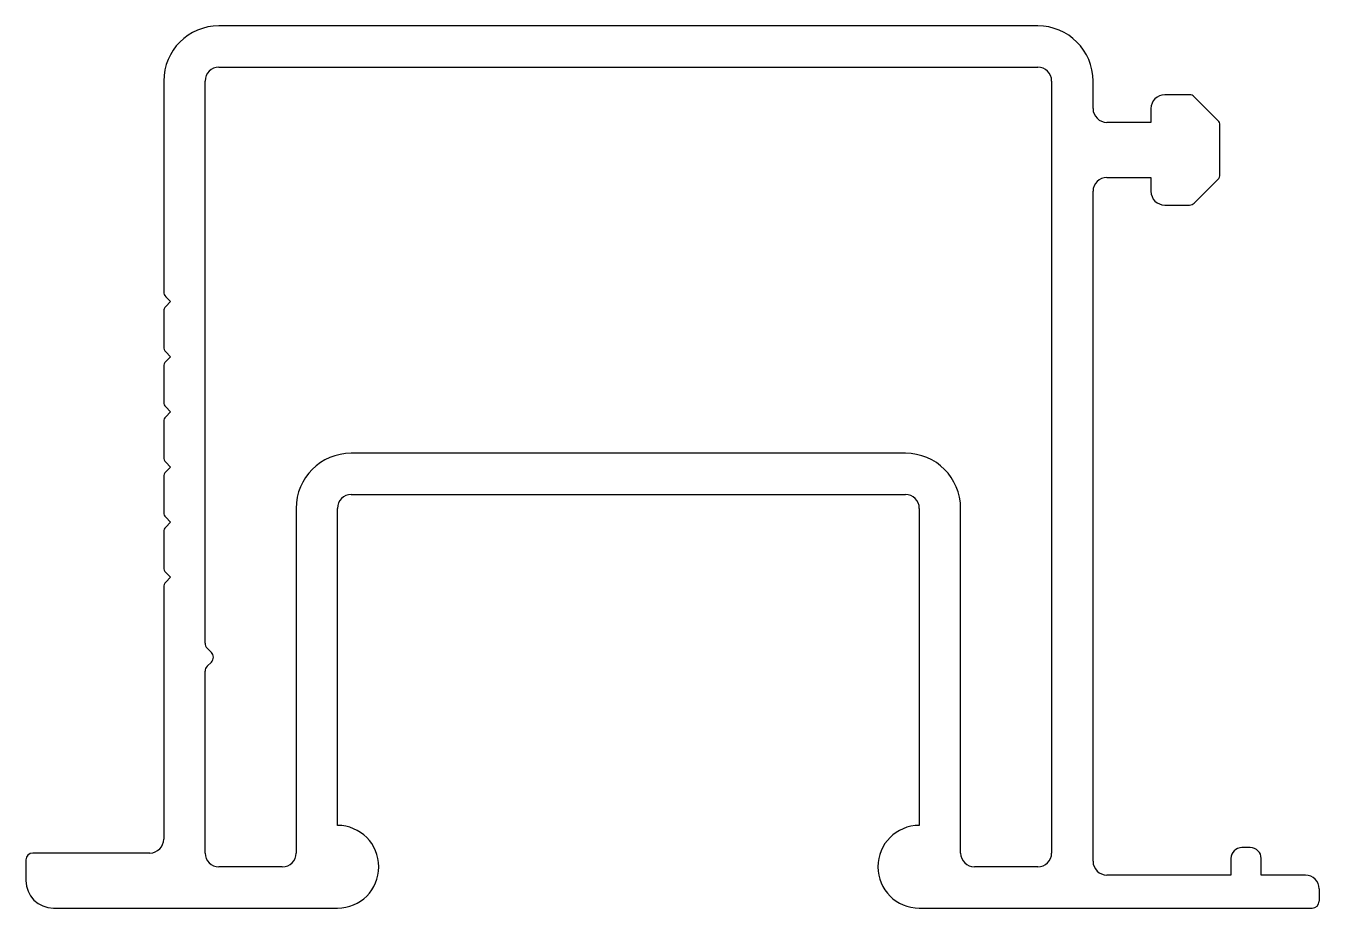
# Model space of a CAD drawing. Extents: x 2342.5 to 2389.4, y 1687.3 to 1719.3.
import ezdxf

# ---------------------------------------------------------------- set-up
doc = ezdxf.new("R2010")
doc.units = 0
doc.layers.get('0').update_dxf_attribs({"linetype": 'CONTINUOUS'})

msp = doc.modelspace()

# ---------------------------------------------------------------- linework, layer by layer
for p, q in [((2379.177, 1719.313), (2349.477, 1719.313)), ((2349.477, 1717.813), (2379.177, 1717.813)), ((2347.477, 1717.313), (2347.477, 1709.667)), ((2348.977, 1696.921), (2348.977, 1717.313)), ((2379.677, 1717.313), (2379.677, 1689.313)), ((2381.177, 1716.313), (2381.177, 1717.313)), ((2384.674, 1716.813), (2383.777, 1716.813)), ((2385.704, 1715.886), (2384.85, 1716.74)), ((2383.277, 1716.313), (2383.277, 1715.813)), ((2383.277, 1715.813), (2381.677, 1715.813)), ((2385.777, 1713.917), (2385.777, 1715.71)), ((2381.677, 1713.813), (2383.277, 1713.813)), ((2383.277, 1713.813), (2383.277, 1713.313)), ((2384.85, 1712.886), (2385.704, 1713.74)), ((2381.177, 1689.013), (2381.177, 1713.313)), ((2383.777, 1712.813), (2384.674, 1712.813)), ((2347.727, 1709.313), (2347.55, 1709.49)), ((2347.55, 1709.136), (2347.727, 1709.313)), ((2347.477, 1708.96), (2347.477, 1707.667)), ((2347.727, 1707.313), (2347.55, 1707.49)), ((2347.55, 1707.136), (2347.727, 1707.313)), ((2347.477, 1706.96), (2347.477, 1705.667)), ((2347.727, 1705.313), (2347.55, 1705.49)), ((2347.55, 1705.136), (2347.727, 1705.313)), ((2347.477, 1704.96), (2347.477, 1703.667)), ((2347.727, 1703.313), (2347.55, 1703.49)), ((2374.377, 1703.813), (2354.277, 1703.813)), ((2347.477, 1702.96), (2347.477, 1701.667)), ((2347.55, 1703.136), (2347.727, 1703.313)), ((2354.277, 1702.313), (2374.377, 1702.313)), ((2352.277, 1701.813), (2352.277, 1689.313)), ((2353.777, 1690.313), (2353.777, 1701.813)), ((2374.877, 1701.813), (2374.877, 1690.313)), ((2376.377, 1689.313), (2376.377, 1701.813)), ((2347.727, 1701.313), (2347.55, 1701.49)), ((2347.55, 1701.136), (2347.727, 1701.313)), ((2347.477, 1700.96), (2347.477, 1699.667)), ((2347.727, 1699.313), (2347.55, 1699.49)), ((2347.55, 1699.136), (2347.727, 1699.313)), ((2347.477, 1698.96), (2347.477, 1689.813)), ((2349.204, 1696.591), (2349.05, 1696.744)), ((2348.977, 1689.313), (2348.977, 1695.907)), ((2349.05, 1696.084), (2349.204, 1696.237)), ((2386.877, 1689.513), (2386.577, 1689.513)), ((2342.477, 1689.063), (2342.477, 1688.313)), ((2346.977, 1689.313), (2342.727, 1689.313)), ((2386.177, 1689.113), (2386.177, 1688.513)), ((2387.277, 1688.513), (2387.277, 1689.113)), ((2351.777, 1688.813), (2349.477, 1688.813)), ((2379.177, 1688.813), (2376.877, 1688.813)), ((2386.177, 1688.513), (2381.677, 1688.513)), ((2388.877, 1688.513), (2387.277, 1688.513)), ((2389.377, 1688.013), (2389.377, 1687.563)), ((2343.477, 1687.313), (2353.777, 1687.313)), ((2374.877, 1687.313), (2389.127, 1687.313))]:
    msp.add_line(p, q)
for centre, radius, start, end in [((2349.477, 1717.313), 2, 90, 180), ((2379.177, 1717.313), 2, 0, 90), ((2349.477, 1717.313), 0.5, 90, 180), ((2379.177, 1717.313), 0.5, 0, 90), ((2383.777, 1716.313), 0.5, 90, 180), ((2384.674, 1716.563), 0.25, 45, 90), ((2381.677, 1716.313), 0.5, 180, 270), ((2385.527, 1715.71), 0.25, 0, 45), ((2381.677, 1713.313), 0.5, 90, 180), ((2385.527, 1713.917), 0.25, 315, 0), ((2383.777, 1713.313), 0.5, 180, 270), ((2384.674, 1713.063), 0.25, 270, 315), ((2347.727, 1709.667), 0.25, 180, 225), ((2347.727, 1708.96), 0.25, 135, 180), ((2347.727, 1707.667), 0.25, 180, 225), ((2347.727, 1706.96), 0.25, 135, 180), ((2347.727, 1705.667), 0.25, 180, 225), ((2347.727, 1704.96), 0.25, 135, 180), ((2347.727, 1703.667), 0.25, 180, 225), ((2354.277, 1701.813), 2, 90, 180), ((2374.377, 1701.813), 2, 0, 90), ((2347.727, 1702.96), 0.25, 135, 180), ((2354.277, 1701.813), 0.5, 90, 180), ((2374.377, 1701.813), 0.5, 0, 90), ((2347.727, 1701.667), 0.25, 180, 225), ((2347.727, 1700.96), 0.25, 135, 180), ((2347.727, 1699.667), 0.25, 180, 225), ((2347.727, 1698.96), 0.25, 135, 180), ((2349.227, 1696.921), 0.25, 180, 225), ((2349.027, 1696.414), 0.25, 315, 45), ((2349.227, 1695.907), 0.25, 135, 180), ((2353.777, 1688.813), 1.5, 270, 90), ((2374.877, 1688.813), 1.5, 90, 270), ((2346.977, 1689.813), 0.5, 270, 360), ((2386.577, 1689.113), 0.4, 90, 180), ((2386.877, 1689.113), 0.4, 0, 90), ((2342.727, 1689.063), 0.25, 90, 180), ((2349.477, 1689.313), 0.5, 180, 270), ((2351.777, 1689.313), 0.5, 270, 360), ((2376.877, 1689.313), 0.5, 180, 270), ((2379.177, 1689.313), 0.5, 270, 360), ((2381.677, 1689.013), 0.5, 180, 270), ((2388.877, 1688.013), 0.5, 0, 90), ((2343.477, 1688.313), 1, 180, 270), ((2389.127, 1687.563), 0.25, 270, 0)]:
    msp.add_arc(centre, radius, start, end)

doc.saveas('drawing.dxf')
